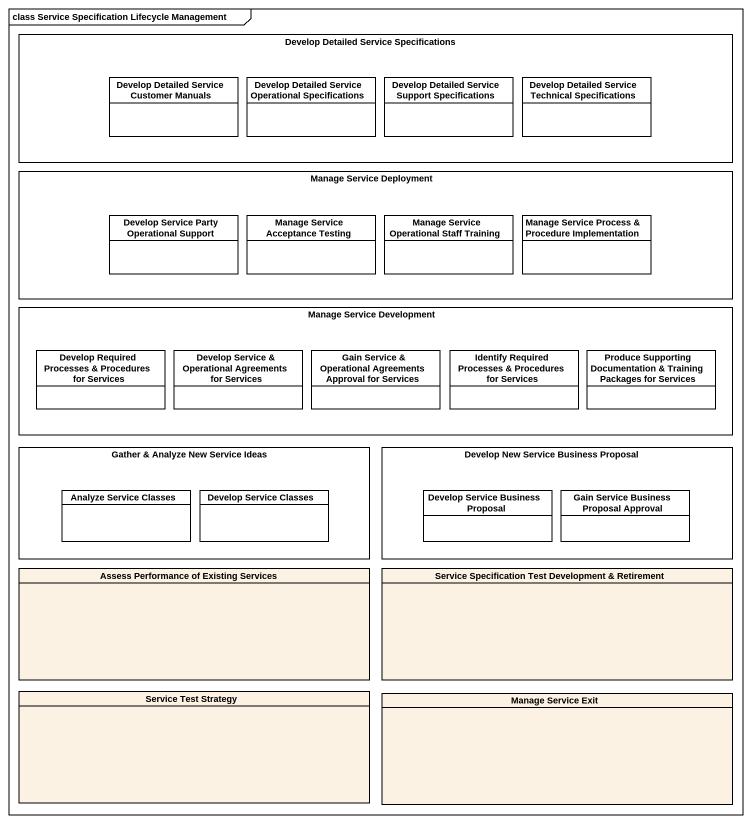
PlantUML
@startuml
mainframe class Service Specification Lifecycle Management
hide circle
hide empty members
rectangle "Develop Detailed Service Specifications" as Develop_Detailed_Service {
  class "Develop Detailed Service Customer Manuals" as Develop_Detailed_Service_2 #FFFFFF
  class "Develop Detailed Service Operational Specifications" as Develop_Detailed_Service_3 #FFFFFF
  class "Develop Detailed Service Support Specifications" as Develop_Detailed_Service_4 #FFFFFF
  class "Develop Detailed Service Technical Specifications" as Develop_Detailed_Service_5 #FFFFFF
}
rectangle "Manage Service Deployment" as Manage_Service_Deployment {
  class "Develop Service Party Operational Support" as Develop_Service_Party #FFFFFF
  class "Manage Service Acceptance Testing" as Manage_Service_Acceptance #FFFFFF
  class "Manage Service Operational Staff Training" as Manage_Service_Operational #FFFFFF
  class "Manage Service Process & Procedure Implementation" as Manage_Service_Process #FFFFFF
}
rectangle "Manage Service Development" as Manage_Service_Development {
  class "Develop Required Processes & Procedures for Services" as Develop_Required_Processes #FFFFFF
  class "Develop Service & Operational Agreements for Services" as Develop_Service_Operational #FFFFFF
  class "Gain Service & Operational Agreements Approval for Services" as Gain_Service_Operational #FFFFFF
  class "Identify Required Processes & Procedures for Services" as Identify_Required_Processes #FFFFFF
  class "Produce Supporting Documentation & Training Packages for Services" as Produce_Supporting #FFFFFF
}
rectangle "Gather & Analyze New Service Ideas" as Gather_Analyze_New_Service {
  class "Analyze Service Classes" as Analyze_Service_Classes #FFFFFF
  class "Develop Service Classes" as Develop_Service_Classes #FFFFFF
}
rectangle "Develop New Service Business Proposal" as Develop_New_Service {
  class "Develop Service Business Proposal" as Develop_Service_Business #FFFFFF
  class "Gain Service Business Proposal Approval" as Gain_Service_Business #FFFFFF
}
class "Assess Performance of Existing Services" as Assess_Performance_of
class "Service Specification Test Development & Retirement" as Service_Specification_Test
class "Service Test Strategy" as Service_Test_Strategy
class "Manage Service Exit" as Manage_Service_Exit
@enduml
